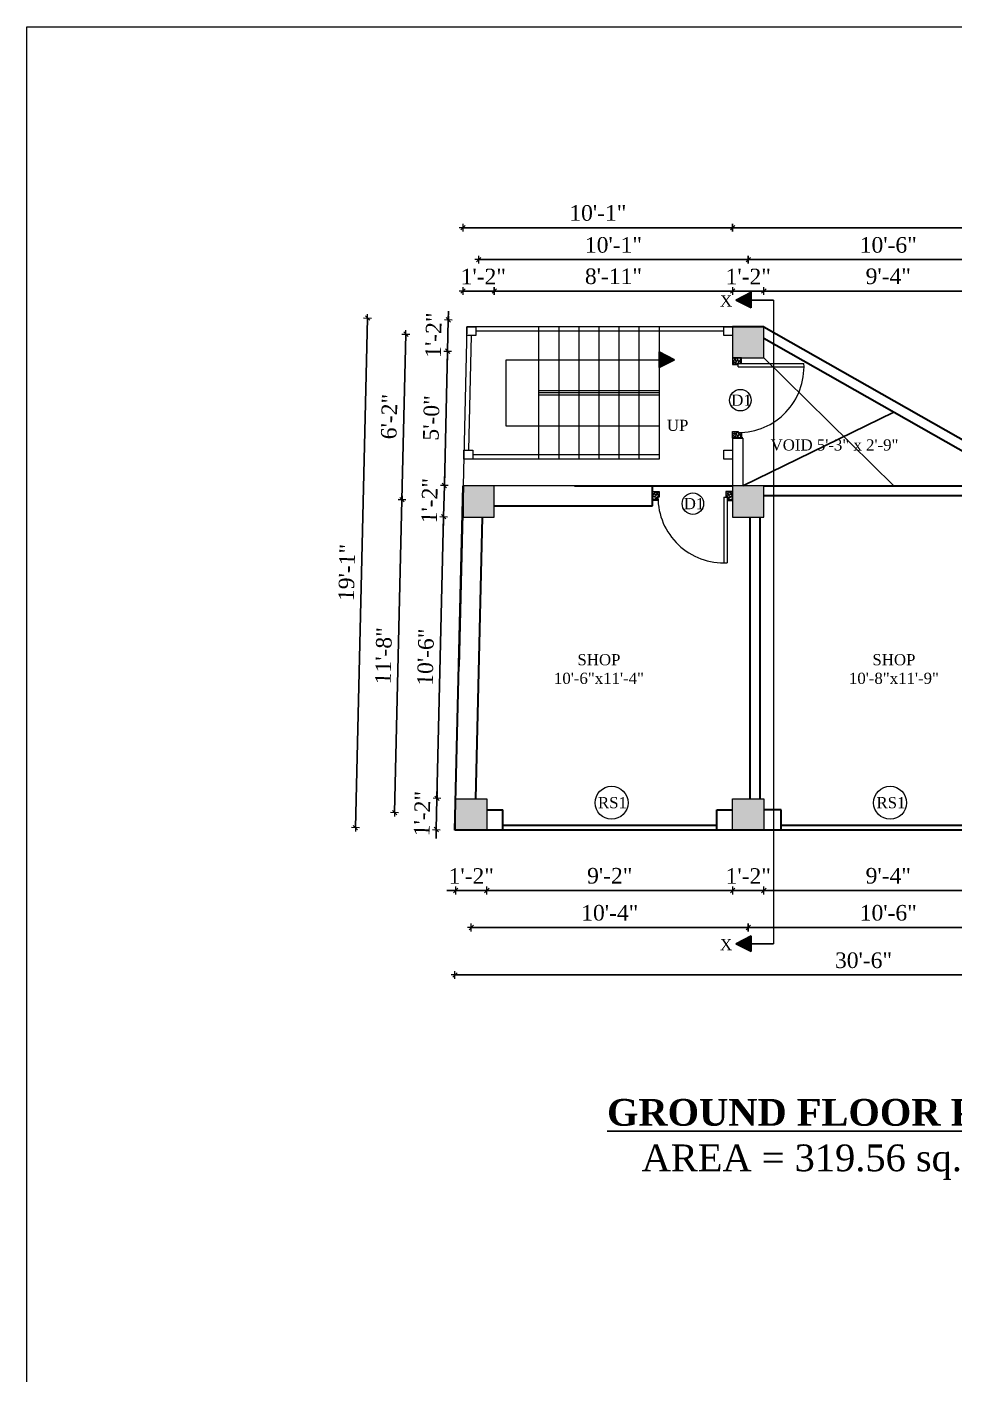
# Model space of a CAD drawing. Header units: inches. Extents: x 151827 to 346502, y -56182 to -23217.
# Drawn here: x 155381 to 155797, y -26854 to -26250 of the extents above; entities that cross this region are included whole.
import ezdxf

# ---------------------------------------------------------------- set-up
doc = ezdxf.new("R2010")
doc.units = ezdxf.units.IN
doc.header["$LTSCALE"] = 5
doc.header["$MEASUREMENT"] = 0
for name, color, linetype, lineweight in [('A-WALL', 7, 'Continuous', 9), ('Dimension', 7, 'Continuous', 18), ('DOOR', 62, 'Continuous', 0), ('ele1', 21, 'Continuous', 20)]:
    doc.layers.add(name, color=color, linetype=linetype, lineweight=lineweight)
doc.layers.add('dim line', color=7, linetype='Continuous', lineweight=15, true_color=0xfab2b2)
doc.layers.add('TEXT', color=6, linetype='Continuous')
doc.layers.add('WALL', color=7, linetype='Continuous')
doc.styles.add('ordinary', font='times.ttf')
doc.dimstyles.new('Copy of 96', dxfattribs={"dimtxt": 7, "dimasz": 4, "dimexe": 0.5, "dimexo": 0.5, "dimgap": 3, "dimtad": 1, "dimdec": 1, "dimzin": 11, "dimdsep": 46, "dimlunit": 4, "dimtxsty": 'ordinary', "dimblk": 'OBLIQUE', "dimcen": 0.09, "dimse1": 1, "dimse2": 1, "dimclrt": 6, "dimazin": 0, "dimtfac": 1, "dimtdec": 1, "dimtix": 1, "dimtmove": 2, "dimatfit": 3, "dimldrblk": 'leader', "dimfxl": 0.5, "dimfxlon": 1, "dimtolj": 1, "dimtzin": 0, "dimarcsym": 0})

# ---------------------------------------------------------------- blocks, each defined once
blk = doc.blocks.new('A$C27B36B59')
at = {"layer": 'DOOR'}
for p, q in [((0, 4), (0, 0)), ((2.5, 4), (0, 4)), ((0, 0), (3, 0)), ((2.5, 2.5), (2.5, 4)), ((3, 2.5), (2.5, 2.5)), ((3, 0), (3, 2.5))]:
    blk.add_line(p, q, dxfattribs=at)
for centre, radius, start, end in [((-1.4, -0.54), 4.75, 22.14107, 72.83803), ((1.34, 2.09), 1.64, 45.13802, 144.89476), ((2.21, 0.3), 2.49, 83.31492, 152.65798), ((0.13, 0.37), 2.05, 349.48753, 93.68048), ((1.96, -0.47), 2.01, 58.74475, 166.49498), ((-0.06, 0.32), 1.13, 343.54197, 86.94698), ((2.08, -0.4), 1.17, 38.28162, 160.15192)]:
    blk.add_arc(centre, radius, start, end, dxfattribs=at)
blk = doc.blocks.new('D2')
at = {"layer": 'DOOR'}
for p, q in [((74473.95, 24047.59), (74473.95, 24018.09)), ((74473.95, 24047.59), (74475.45, 24047.59)), ((74475.45, 24047.59), (74475.45, 24018.13))]:
    blk.add_line(p, q, dxfattribs=at)
blk.add_arc((74473.95, 24047.59), 29.5, 180, 272.9146, dxfattribs=at)
at = {"layer": 'DOOR', "xscale": -1, "rotation": 180}
blk.add_blockref('A$C27B36B59', (74441.95, 24050.09), dxfattribs=at)
at = {"layer": 'DOOR', "rotation": 180}
blk.add_blockref('A$C27B36B59', (74477.95, 24050.09), dxfattribs=at)
blk = doc.blocks.new('oblique')
at = {"color": 0, "lineweight": -2}
blk.add_line((0.25, 0.25), (-0.25, -0.25), dxfattribs=at)
at = {"layer": 'dim line', "lineweight": 9}
for p, q in [((-0.4375, 0), (0.4375, 0)), ((0, 0.4375), (0, -0.4375))]:
    blk.add_line(p, q, dxfattribs=at)
blk = doc.blocks.new('*D574')
at = {"layer": 'A-WALL', "color": 0, "lineweight": -2, "ltscale": 50, "transparency": 16777216}
for p, q in [((155573.17, -26637.16), (155569.17, -26637.16)), ((155573.17, -26637.16), (155587.17, -26637.16)), ((155587.17, -26637.16), (155591.17, -26637.16))]:
    blk.add_line(p, q, dxfattribs=at)
at = {"layer": 'Defpoints', "color": 0, "ltscale": 50, "transparency": 16777216}
for p in [(155573.17, -26610.06), (155587.17, -26610.06), (155587.17, -26637.16)]:
    blk.add_point(p, dxfattribs=at)
at = {"layer": 'A-WALL', "color": 0, "lineweight": -2, "ltscale": 50, "transparency": 16777216, "xscale": 4, "yscale": 4, "zscale": 4}
blk.add_blockref('oblique', (155573.17, -26637.16), dxfattribs=at)
at = {"layer": 'A-WALL', "color": 0, "lineweight": -2, "ltscale": 50, "transparency": 16777216, "xscale": 4, "yscale": 4, "zscale": 4, "rotation": 180}
blk.add_blockref('oblique', (155587.17, -26637.16), dxfattribs=at)
at = {"layer": 'A-WALL', "color": 6, "ltscale": 50, "transparency": 16777216, "insert": (155580.17, -26630.66), "char_height": 7, "attachment_point": 5, "style": 'ordinary'}
blk.add_mtext('\\A1;1\'-2"', dxfattribs=at)
blk = doc.blocks.new('_OBLIQUE')
at = {"color": 0, "linetype": 'ByBlock'}
blk.add_line((-0.5, -0.5), (0.5, 0.5), dxfattribs=at)
blk = doc.blocks.new('leader')
at = {"layer": 'Dimension'}
for p, q in [((0, -4.33), (0, 4.33)), ((-4.42, 0), (4.42, 0))]:
    blk.add_line(p, q, dxfattribs=at)
blk = doc.blocks.new('*D575')
at = {"layer": 'A-WALL', "color": 0, "lineweight": -2, "ltscale": 5, "transparency": 16777216}
blk.add_line((155587.17, -26637.16), (155697.38, -26637.16), dxfattribs=at)
at = {"layer": 'Defpoints', "color": 0, "ltscale": 5, "transparency": 16777216}
for p in [(155587.17, -26610.06), (155697.38, -26610.06), (155697.38, -26637.16)]:
    blk.add_point(p, dxfattribs=at)
at = {"layer": 'A-WALL', "color": 0, "lineweight": -2, "ltscale": 5, "transparency": 16777216, "xscale": 4, "yscale": 4, "zscale": 4, "rotation": 180}
blk.add_blockref('oblique', (155587.17, -26637.16), dxfattribs=at)
at = {"layer": 'A-WALL', "color": 0, "lineweight": -2, "ltscale": 5, "transparency": 16777216, "xscale": 4, "yscale": 4, "zscale": 4}
blk.add_blockref('oblique', (155697.38, -26637.16), dxfattribs=at)
at = {"layer": 'A-WALL', "color": 6, "ltscale": 5, "transparency": 16777216, "insert": (155642.28, -26630.59), "char_height": 7, "attachment_point": 5, "style": 'ordinary'}
blk.add_mtext('\\A1;9\'-2"', dxfattribs=at)
blk = doc.blocks.new('*D576')
at = {"layer": 'A-WALL', "color": 0, "lineweight": -2, "ltscale": 5, "transparency": 16777216}
for p, q in [((155697.38, -26637.16), (155693.38, -26637.16)), ((155697.38, -26637.16), (155711.38, -26637.16)), ((155711.38, -26637.16), (155715.38, -26637.16))]:
    blk.add_line(p, q, dxfattribs=at)
at = {"layer": 'Defpoints', "color": 0, "ltscale": 5, "transparency": 16777216}
for p in [(155697.38, -26610.06), (155711.38, -26610.06), (155711.38, -26637.16)]:
    blk.add_point(p, dxfattribs=at)
at = {"layer": 'A-WALL', "color": 0, "lineweight": -2, "ltscale": 5, "transparency": 16777216, "xscale": 4, "yscale": 4, "zscale": 4}
blk.add_blockref('oblique', (155697.38, -26637.16), dxfattribs=at)
at = {"layer": 'A-WALL', "color": 0, "lineweight": -2, "ltscale": 5, "transparency": 16777216, "xscale": 4, "yscale": 4, "zscale": 4, "rotation": 180}
blk.add_blockref('oblique', (155711.38, -26637.16), dxfattribs=at)
at = {"layer": 'A-WALL', "color": 6, "ltscale": 5, "transparency": 16777216, "insert": (155704.38, -26630.66), "char_height": 7, "attachment_point": 5, "style": 'ordinary'}
blk.add_mtext('\\A1;1\'-2"', dxfattribs=at)
blk = doc.blocks.new('*D577')
at = {"layer": 'A-WALL', "color": 0, "lineweight": -2, "ltscale": 5, "transparency": 16777216}
blk.add_line((155711.38, -26637.16), (155822.95, -26637.16), dxfattribs=at)
at = {"layer": 'Defpoints', "color": 0, "ltscale": 5, "transparency": 16777216}
for p in [(155711.38, -26610.06), (155822.95, -26610.06), (155822.95, -26637.16)]:
    blk.add_point(p, dxfattribs=at)
at = {"layer": 'A-WALL', "color": 0, "lineweight": -2, "ltscale": 5, "transparency": 16777216, "xscale": 4, "yscale": 4, "zscale": 4, "rotation": 180}
blk.add_blockref('oblique', (155711.38, -26637.16), dxfattribs=at)
at = {"layer": 'A-WALL', "color": 0, "lineweight": -2, "ltscale": 5, "transparency": 16777216, "xscale": 4, "yscale": 4, "zscale": 4}
blk.add_blockref('oblique', (155822.95, -26637.16), dxfattribs=at)
at = {"layer": 'A-WALL', "color": 6, "ltscale": 5, "transparency": 16777216, "insert": (155767.17, -26630.59), "char_height": 7, "attachment_point": 5, "style": 'ordinary'}
blk.add_mtext('\\A1;9\'-4"', dxfattribs=at)
blk = doc.blocks.new('*D582')
at = {"layer": 'A-WALL', "color": 0, "lineweight": -2, "ltscale": 5, "transparency": 16777216}
blk.add_line((155580.17, -26653.75), (155704.38, -26653.75), dxfattribs=at)
at = {"layer": 'Defpoints', "color": 0, "ltscale": 5, "transparency": 16777216}
for p in [(155580.17, -26603.06), (155704.38, -26603.06), (155704.38, -26653.75)]:
    blk.add_point(p, dxfattribs=at)
at = {"layer": 'A-WALL', "color": 0, "lineweight": -2, "ltscale": 5, "transparency": 16777216, "xscale": 4, "yscale": 4, "zscale": 4, "rotation": 180}
blk.add_blockref('oblique', (155580.17, -26653.75), dxfattribs=at)
at = {"layer": 'A-WALL', "color": 0, "lineweight": -2, "ltscale": 5, "transparency": 16777216, "xscale": 4, "yscale": 4, "zscale": 4}
blk.add_blockref('oblique', (155704.38, -26653.75), dxfattribs=at)
at = {"layer": 'A-WALL', "color": 6, "ltscale": 5, "transparency": 16777216, "insert": (155642.28, -26647.19), "char_height": 7, "attachment_point": 5, "style": 'ordinary'}
blk.add_mtext('\\A1;10\'-4"', dxfattribs=at)
blk = doc.blocks.new('*D532')
at = {"layer": 'A-WALL', "color": 0, "lineweight": -2, "ltscale": 5, "transparency": 16777216}
blk.add_line((155704.38, -26653.75), (155829.95, -26653.75), dxfattribs=at)
at = {"layer": 'Defpoints', "color": 0, "ltscale": 5, "transparency": 16777216}
for p in [(155704.38, -26603.06), (155829.95, -26603.06), (155829.95, -26653.75)]:
    blk.add_point(p, dxfattribs=at)
at = {"layer": 'A-WALL', "color": 0, "lineweight": -2, "ltscale": 5, "transparency": 16777216, "xscale": 4, "yscale": 4, "zscale": 4, "rotation": 180}
blk.add_blockref('oblique', (155704.38, -26653.75), dxfattribs=at)
at = {"layer": 'A-WALL', "color": 0, "lineweight": -2, "ltscale": 5, "transparency": 16777216, "xscale": 4, "yscale": 4, "zscale": 4}
blk.add_blockref('oblique', (155829.95, -26653.75), dxfattribs=at)
at = {"layer": 'A-WALL', "color": 6, "ltscale": 5, "transparency": 16777216, "insert": (155767.17, -26647.19), "char_height": 7, "attachment_point": 5, "style": 'ordinary'}
blk.add_mtext('\\A1;10\'-6"', dxfattribs=at)
blk = doc.blocks.new('*D585')
at = {"layer": 'A-WALL', "color": 0, "lineweight": -2, "ltscale": 5, "transparency": 16777216}
blk.add_line((155939.31, -26675.03), (155572.84, -26675.03), dxfattribs=at)
at = {"layer": 'Defpoints', "color": 0, "ltscale": 5, "transparency": 16777216}
for p in [(155572.84, -26610.06), (155939.31, -26610.06), (155572.84, -26675.03)]:
    blk.add_point(p, dxfattribs=at)
at = {"layer": 'A-WALL', "color": 0, "lineweight": -2, "ltscale": 5, "transparency": 16777216, "xscale": 4, "yscale": 4, "zscale": 4, "rotation": 180}
blk.add_blockref('oblique', (155572.84, -26675.03), dxfattribs=at)
at = {"layer": 'A-WALL', "color": 0, "lineweight": -2, "ltscale": 5, "transparency": 16777216, "xscale": 4, "yscale": 4, "zscale": 4}
blk.add_blockref('oblique', (155939.31, -26675.03), dxfattribs=at)
at = {"layer": 'A-WALL', "color": 6, "ltscale": 5, "transparency": 16777216, "insert": (155756.08, -26668.47), "char_height": 7, "attachment_point": 5, "style": 'ordinary'}
blk.add_mtext('\\A1;30\'-6"', dxfattribs=at)
blk = doc.blocks.new('*D592')
at = {"layer": 'A-WALL', "color": 0, "lineweight": -2, "ltscale": 5, "transparency": 16777216}
blk.add_line((156001.83, -26455.78), (156001.83, -26398.4), dxfattribs=at)
at = {"layer": 'Defpoints', "color": 0, "ltscale": 5, "transparency": 16777216}
for p in [(155711.38, -26398.4), (156001.83, -26398.4), (155836.95, -26455.78)]:
    blk.add_point(p, dxfattribs=at)
at = {"layer": 'A-WALL', "color": 0, "lineweight": -2, "ltscale": 5, "transparency": 16777216, "xscale": 4, "yscale": 4, "zscale": 4}
for p, rotation in [((156001.83, -26398.4), 90), ((156001.83, -26455.78), 270)]:
    blk.add_blockref('oblique', p, dxfattribs=dict(at, rotation=rotation))
at = {"layer": 'A-WALL', "color": 6, "ltscale": 5, "transparency": 16777216, "insert": (155995.26, -26427.09), "char_height": 7, "attachment_point": 5, "rotation": 90, "style": 'ordinary'}
blk.add_mtext('\\A1;4\'-9"', dxfattribs=at)
blk = doc.blocks.new('*D593')
at = {"layer": 'A-WALL', "color": 0, "lineweight": -2, "ltscale": 5, "transparency": 16777216}
for p, q in [((156001.83, -26384.4), (156001.83, -26380.4)), ((156001.83, -26398.4), (156001.83, -26384.4)), ((156001.83, -26398.4), (156001.83, -26402.4))]:
    blk.add_line(p, q, dxfattribs=at)
at = {"layer": 'Defpoints', "color": 0, "ltscale": 5, "transparency": 16777216}
for p in [(155711.38, -26384.4), (156001.83, -26384.4), (155711.38, -26398.4)]:
    blk.add_point(p, dxfattribs=at)
at = {"layer": 'A-WALL', "color": 0, "lineweight": -2, "ltscale": 5, "transparency": 16777216, "xscale": 4, "yscale": 4, "zscale": 4}
for p, rotation in [((156001.83, -26384.4), 270), ((156001.83, -26398.4), 90)]:
    blk.add_blockref('oblique', p, dxfattribs=dict(at, rotation=rotation))
at = {"layer": 'A-WALL', "color": 6, "ltscale": 5, "transparency": 16777216, "insert": (155995.33, -26391.4), "char_height": 7, "attachment_point": 5, "rotation": 90, "style": 'ordinary'}
blk.add_mtext('\\A1;1\'-2"', dxfattribs=at)
blk = doc.blocks.new('*D595')
at = {"layer": 'A-WALL', "color": 0, "lineweight": -2, "ltscale": 5, "transparency": 16777216}
blk.add_line((156016.78, -26462.78), (156016.78, -26391.4), dxfattribs=at)
at = {"layer": 'Defpoints', "color": 0, "ltscale": 5, "transparency": 16777216}
for p in [(155704.38, -26391.4), (156016.78, -26391.4), (155829.95, -26462.78)]:
    blk.add_point(p, dxfattribs=at)
at = {"layer": 'A-WALL', "color": 0, "lineweight": -2, "ltscale": 5, "transparency": 16777216, "xscale": 4, "yscale": 4, "zscale": 4}
for p, rotation in [((156016.78, -26391.4), 90), ((156016.78, -26462.78), 270)]:
    blk.add_blockref('oblique', p, dxfattribs=dict(at, rotation=rotation))
at = {"layer": 'A-WALL', "color": 6, "ltscale": 5, "transparency": 16777216, "insert": (156010.22, -26427.09), "char_height": 7, "attachment_point": 5, "rotation": 90, "style": 'ordinary'}
blk.add_mtext('\\A1;5\'-11"', dxfattribs=at)
blk = doc.blocks.new('*D561')
at = {"layer": 'A-WALL', "color": 0, "lineweight": -2, "ltscale": 50, "transparency": 16777216}
blk.add_line((155576.5, -26368.42), (155590.5, -26368.42), dxfattribs=at)
at = {"layer": 'Defpoints', "color": 0, "ltscale": 50, "transparency": 16777216}
for p in [(155590.5, -26368.42), (155576.5, -26455.78), (155590.5, -26455.78)]:
    blk.add_point(p, dxfattribs=at)
at = {"layer": 'A-WALL', "color": 0, "lineweight": -2, "ltscale": 50, "transparency": 16777216, "xscale": 4, "yscale": 4, "zscale": 4, "rotation": 180}
blk.add_blockref('oblique', (155576.5, -26368.42), dxfattribs=at)
at = {"layer": 'A-WALL', "color": 0, "lineweight": -2, "ltscale": 50, "transparency": 16777216, "xscale": 4, "yscale": 4, "zscale": 4}
blk.add_blockref('oblique', (155590.5, -26368.42), dxfattribs=at)
at = {"layer": 'A-WALL', "color": 6, "ltscale": 50, "transparency": 16777216, "insert": (155585.58, -26361.92), "char_height": 7, "attachment_point": 5, "style": 'ordinary'}
blk.add_mtext('\\A1;1\'-2"', dxfattribs=at)
blk = doc.blocks.new('*D562')
at = {"layer": 'A-WALL', "color": 0, "lineweight": -2, "ltscale": 5, "transparency": 16777216}
blk.add_line((155590.5, -26368.42), (155697.38, -26368.42), dxfattribs=at)
at = {"layer": 'Defpoints', "color": 0, "ltscale": 5, "transparency": 16777216}
for p in [(155697.38, -26368.42), (155697.38, -26384.4), (155590.5, -26455.78)]:
    blk.add_point(p, dxfattribs=at)
at = {"layer": 'A-WALL', "color": 0, "lineweight": -2, "ltscale": 5, "transparency": 16777216, "xscale": 4, "yscale": 4, "zscale": 4, "rotation": 180}
blk.add_blockref('oblique', (155590.5, -26368.42), dxfattribs=at)
at = {"layer": 'A-WALL', "color": 0, "lineweight": -2, "ltscale": 5, "transparency": 16777216, "xscale": 4, "yscale": 4, "zscale": 4}
blk.add_blockref('oblique', (155697.38, -26368.42), dxfattribs=at)
at = {"layer": 'A-WALL', "color": 6, "ltscale": 5, "transparency": 16777216, "insert": (155643.94, -26361.86), "char_height": 7, "attachment_point": 5, "style": 'ordinary'}
blk.add_mtext('\\A1;8\'-11"', dxfattribs=at)
blk = doc.blocks.new('*D563')
at = {"layer": 'A-WALL', "color": 0, "lineweight": -2, "ltscale": 5, "transparency": 16777216}
for p, q in [((155697.38, -26368.42), (155693.38, -26368.42)), ((155697.38, -26368.42), (155711.38, -26368.42)), ((155711.38, -26368.42), (155715.38, -26368.42))]:
    blk.add_line(p, q, dxfattribs=at)
at = {"layer": 'Defpoints', "color": 0, "ltscale": 5, "transparency": 16777216}
for p in [(155711.38, -26368.42), (155697.38, -26384.4), (155711.38, -26384.4)]:
    blk.add_point(p, dxfattribs=at)
at = {"layer": 'A-WALL', "color": 0, "lineweight": -2, "ltscale": 5, "transparency": 16777216, "xscale": 4, "yscale": 4, "zscale": 4}
blk.add_blockref('oblique', (155697.38, -26368.42), dxfattribs=at)
at = {"layer": 'A-WALL', "color": 0, "lineweight": -2, "ltscale": 5, "transparency": 16777216, "xscale": 4, "yscale": 4, "zscale": 4, "rotation": 180}
blk.add_blockref('oblique', (155711.38, -26368.42), dxfattribs=at)
at = {"layer": 'A-WALL', "color": 6, "ltscale": 5, "transparency": 16777216, "insert": (155704.38, -26361.92), "char_height": 7, "attachment_point": 5, "style": 'ordinary'}
blk.add_mtext('\\A1;1\'-2"', dxfattribs=at)
blk = doc.blocks.new('*D564')
at = {"layer": 'A-WALL', "color": 0, "lineweight": -2, "ltscale": 5, "transparency": 16777216}
blk.add_line((155711.38, -26368.42), (155822.95, -26368.42), dxfattribs=at)
at = {"layer": 'Defpoints', "color": 0, "ltscale": 5, "transparency": 16777216}
for p in [(155822.95, -26368.42), (155711.38, -26384.4), (155822.95, -26455.78)]:
    blk.add_point(p, dxfattribs=at)
at = {"layer": 'A-WALL', "color": 0, "lineweight": -2, "ltscale": 5, "transparency": 16777216, "xscale": 4, "yscale": 4, "zscale": 4, "rotation": 180}
blk.add_blockref('oblique', (155711.38, -26368.42), dxfattribs=at)
at = {"layer": 'A-WALL', "color": 0, "lineweight": -2, "ltscale": 5, "transparency": 16777216, "xscale": 4, "yscale": 4, "zscale": 4}
blk.add_blockref('oblique', (155822.95, -26368.42), dxfattribs=at)
at = {"layer": 'A-WALL', "color": 6, "ltscale": 5, "transparency": 16777216, "insert": (155767.17, -26361.85), "char_height": 7, "attachment_point": 5, "style": 'ordinary'}
blk.add_mtext('\\A1;9\'-4"', dxfattribs=at)
blk = doc.blocks.new('*D568')
at = {"layer": 'A-WALL', "color": 0, "lineweight": -2, "ltscale": 5, "transparency": 16777216}
blk.add_line((155583.5, -26354.35), (155704.38, -26354.35), dxfattribs=at)
at = {"layer": 'Defpoints', "color": 0, "ltscale": 5, "transparency": 16777216}
for p in [(155704.38, -26354.35), (155583.5, -26462.78), (155704.38, -26462.78)]:
    blk.add_point(p, dxfattribs=at)
at = {"layer": 'A-WALL', "color": 0, "lineweight": -2, "ltscale": 5, "transparency": 16777216, "xscale": 4, "yscale": 4, "zscale": 4, "rotation": 180}
blk.add_blockref('oblique', (155583.5, -26354.35), dxfattribs=at)
at = {"layer": 'A-WALL', "color": 0, "lineweight": -2, "ltscale": 5, "transparency": 16777216, "xscale": 4, "yscale": 4, "zscale": 4}
blk.add_blockref('oblique', (155704.38, -26354.35), dxfattribs=at)
at = {"layer": 'A-WALL', "color": 6, "ltscale": 5, "transparency": 16777216, "insert": (155643.94, -26347.79), "char_height": 7, "attachment_point": 5, "style": 'ordinary'}
blk.add_mtext('\\A1;10\'-1"', dxfattribs=at)
blk = doc.blocks.new('*D569')
at = {"layer": 'A-WALL', "color": 0, "lineweight": -2, "ltscale": 5, "transparency": 16777216}
blk.add_line((155704.38, -26354.35), (155829.95, -26354.35), dxfattribs=at)
at = {"layer": 'Defpoints', "color": 0, "ltscale": 5, "transparency": 16777216}
for p in [(155829.95, -26354.35), (155704.38, -26462.78), (155829.95, -26462.78)]:
    blk.add_point(p, dxfattribs=at)
at = {"layer": 'A-WALL', "color": 0, "lineweight": -2, "ltscale": 5, "transparency": 16777216, "xscale": 4, "yscale": 4, "zscale": 4, "rotation": 180}
blk.add_blockref('oblique', (155704.38, -26354.35), dxfattribs=at)
at = {"layer": 'A-WALL', "color": 0, "lineweight": -2, "ltscale": 5, "transparency": 16777216, "xscale": 4, "yscale": 4, "zscale": 4}
blk.add_blockref('oblique', (155829.95, -26354.35), dxfattribs=at)
at = {"layer": 'A-WALL', "color": 6, "ltscale": 5, "transparency": 16777216, "insert": (155767.17, -26347.79), "char_height": 7, "attachment_point": 5, "style": 'ordinary'}
blk.add_mtext('\\A1;10\'-6"', dxfattribs=at)
blk = doc.blocks.new('*D570')
at = {"layer": 'A-WALL', "color": 0, "lineweight": -2, "ltscale": 5, "transparency": 16777216}
blk.add_line((155576.5, -26340.02), (155697.38, -26340.02), dxfattribs=at)
at = {"layer": 'Defpoints', "color": 0, "ltscale": 5, "transparency": 16777216}
for p in [(155697.38, -26340.02), (155697.38, -26384.4), (155576.5, -26455.78)]:
    blk.add_point(p, dxfattribs=at)
at = {"layer": 'A-WALL', "color": 0, "lineweight": -2, "ltscale": 5, "transparency": 16777216, "xscale": 4, "yscale": 4, "zscale": 4, "rotation": 180}
blk.add_blockref('oblique', (155576.5, -26340.02), dxfattribs=at)
at = {"layer": 'A-WALL', "color": 0, "lineweight": -2, "ltscale": 5, "transparency": 16777216, "xscale": 4, "yscale": 4, "zscale": 4}
blk.add_blockref('oblique', (155697.38, -26340.02), dxfattribs=at)
at = {"layer": 'A-WALL', "color": 6, "ltscale": 5, "transparency": 16777216, "insert": (155636.94, -26333.46), "char_height": 7, "attachment_point": 5, "style": 'ordinary'}
blk.add_mtext('\\A1;10\'-1"', dxfattribs=at)
blk = doc.blocks.new('*D522')
at = {"layer": 'A-WALL', "color": 0, "lineweight": -2, "ltscale": 5, "transparency": 16777216}
blk.add_line((155697.38, -26340.02), (155985.2, -26340.02), dxfattribs=at)
at = {"layer": 'Defpoints', "color": 0, "ltscale": 5, "transparency": 16777216}
for p in [(155985.2, -26340.02), (155697.38, -26384.4), (155985.2, -26540.06)]:
    blk.add_point(p, dxfattribs=at)
at = {"layer": 'A-WALL', "color": 0, "lineweight": -2, "ltscale": 5, "transparency": 16777216, "xscale": 4, "yscale": 4, "zscale": 4, "rotation": 180}
blk.add_blockref('oblique', (155697.38, -26340.02), dxfattribs=at)
at = {"layer": 'A-WALL', "color": 0, "lineweight": -2, "ltscale": 5, "transparency": 16777216, "xscale": 4, "yscale": 4, "zscale": 4}
blk.add_blockref('oblique', (155985.2, -26340.02), dxfattribs=at)
at = {"layer": 'A-WALL', "color": 6, "ltscale": 5, "transparency": 16777216, "insert": (155841.29, -26333.46), "char_height": 7, "attachment_point": 5, "style": 'ordinary'}
blk.add_mtext('\\A1;24\'-0"', dxfattribs=at)
blk = doc.blocks.new('*D524')
at = {"layer": 'A-WALL', "color": 0, "lineweight": -2, "ltscale": 5, "transparency": 16777216}
blk.add_line((156030.74, -26540.06), (156030.74, -26384.4), dxfattribs=at)
at = {"layer": 'Defpoints', "color": 0, "ltscale": 5, "transparency": 16777216}
for p in [(155711.38, -26384.4), (156030.74, -26384.4), (155985.2, -26540.06)]:
    blk.add_point(p, dxfattribs=at)
at = {"layer": 'A-WALL', "color": 0, "lineweight": -2, "ltscale": 5, "transparency": 16777216, "xscale": 4, "yscale": 4, "zscale": 4}
for p, rotation in [((156030.74, -26384.4), 90), ((156030.74, -26540.06), 270)]:
    blk.add_blockref('oblique', p, dxfattribs=dict(at, rotation=rotation))
at = {"layer": 'A-WALL', "color": 6, "ltscale": 5, "transparency": 16777216, "insert": (156024.18, -26462.23), "char_height": 7, "attachment_point": 5, "rotation": 90, "style": 'ordinary'}
blk.add_mtext('\\A1;13\'-0"', dxfattribs=at)
blk = doc.blocks.new('*D526')
at = {"layer": 'A-WALL', "color": 0, "lineweight": -2, "ltscale": 50, "transparency": 16777216}
for p, q in [((155564.81, -26595.86), (155564.9, -26591.87)), ((155564.47, -26609.86), (155564.81, -26595.86)), ((155564.47, -26609.86), (155564.38, -26613.86))]:
    blk.add_line(p, q, dxfattribs=at)
at = {"layer": 'Defpoints', "color": 0, "ltscale": 50, "transparency": 16777216}
for p in [(155564.81, -26595.86), (155573.17, -26596.06), (155572.84, -26610.06)]:
    blk.add_point(p, dxfattribs=at)
at = {"layer": 'A-WALL', "color": 0, "lineweight": -2, "ltscale": 50, "transparency": 16777216, "xscale": 4, "yscale": 4, "zscale": 4}
for p, rotation in [((155564.81, -26595.86), 268.6423816929436), ((155564.47, -26609.86), 88.64238169294363)]:
    blk.add_blockref('oblique', p, dxfattribs=dict(at, rotation=rotation))
at = {"layer": 'A-WALL', "color": 6, "ltscale": 50, "transparency": 16777216, "insert": (155558.14, -26602.71), "char_height": 7, "attachment_point": 5, "rotation": 88.64238, "style": 'ordinary'}
blk.add_mtext('\\A1;1\'-2"', dxfattribs=at)
blk = doc.blocks.new('*D527')
at = {"layer": 'A-WALL', "color": 0, "lineweight": -2, "ltscale": 5, "transparency": 16777216}
blk.add_line((155564.81, -26595.86), (155567.8, -26469.57), dxfattribs=at)
at = {"layer": 'Defpoints', "color": 0, "ltscale": 5, "transparency": 16777216}
for p in [(155567.8, -26469.57), (155576.5, -26469.78), (155573.17, -26596.06)]:
    blk.add_point(p, dxfattribs=at)
at = {"layer": 'A-WALL', "color": 0, "lineweight": -2, "ltscale": 5, "transparency": 16777216, "xscale": 4, "yscale": 4, "zscale": 4}
for p, rotation in [((155567.8, -26469.57), 88.64238169298139), ((155564.81, -26595.86), 268.6423816929814)]:
    blk.add_blockref('oblique', p, dxfattribs=dict(at, rotation=rotation))
at = {"layer": 'A-WALL', "color": 6, "ltscale": 5, "transparency": 16777216, "insert": (155559.74, -26532.56), "char_height": 7, "attachment_point": 5, "rotation": 88.64238, "style": 'ordinary'}
blk.add_mtext('\\A1;10\'-6"', dxfattribs=at)
blk = doc.blocks.new('*D528')
at = {"layer": 'A-WALL', "color": 0, "lineweight": -2, "ltscale": 5, "transparency": 16777216}
for p, q in [((155567.8, -26469.57), (155568.13, -26455.58)), ((155568.13, -26455.58), (155568.23, -26451.58)), ((155567.8, -26469.57), (155567.7, -26473.57))]:
    blk.add_line(p, q, dxfattribs=at)
at = {"layer": 'Defpoints', "color": 0, "ltscale": 5, "transparency": 16777216}
for p in [(155568.13, -26455.58), (155576.5, -26455.78), (155576.5, -26469.78)]:
    blk.add_point(p, dxfattribs=at)
at = {"layer": 'A-WALL', "color": 0, "lineweight": -2, "ltscale": 5, "transparency": 16777216, "xscale": 4, "yscale": 4, "zscale": 4}
for p, rotation in [((155568.13, -26455.58), 268.6423816929814), ((155567.8, -26469.57), 88.64238169298143)]:
    blk.add_blockref('oblique', p, dxfattribs=dict(at, rotation=rotation))
at = {"layer": 'A-WALL', "color": 6, "ltscale": 5, "transparency": 16777216, "insert": (155561.47, -26462.42), "char_height": 7, "attachment_point": 5, "rotation": 88.64238, "style": 'ordinary'}
blk.add_mtext('\\A1;1\'-2"', dxfattribs=at)
blk = doc.blocks.new('*D529')
at = {"layer": 'A-WALL', "color": 0, "lineweight": -2, "ltscale": 5, "transparency": 16777216}
blk.add_line((155545.77, -26602.25), (155549.1, -26461.96), dxfattribs=at)
at = {"layer": 'Defpoints', "color": 0, "ltscale": 5, "transparency": 16777216}
for p in [(155549.1, -26461.96), (155583.5, -26462.78), (155580.17, -26603.06)]:
    blk.add_point(p, dxfattribs=at)
at = {"layer": 'A-WALL', "color": 0, "lineweight": -2, "ltscale": 5, "transparency": 16777216, "xscale": 4, "yscale": 4, "zscale": 4}
for p, rotation in [((155549.1, -26461.96), 88.64238169299772), ((155545.77, -26602.25), 268.6423816929977)]:
    blk.add_blockref('oblique', p, dxfattribs=dict(at, rotation=rotation))
at = {"layer": 'A-WALL', "color": 6, "ltscale": 5, "transparency": 16777216, "insert": (155540.88, -26531.95), "char_height": 7, "attachment_point": 5, "rotation": 88.64238, "style": 'ordinary'}
blk.add_mtext('\\A1;11\'-8"', dxfattribs=at)
blk = doc.blocks.new('*D530')
at = {"layer": 'A-WALL', "color": 0, "lineweight": -2, "ltscale": 5, "transparency": 16777216}
blk.add_line((155549.1, -26461.96), (155550.86, -26387.76), dxfattribs=at)
at = {"layer": 'Defpoints', "color": 0, "ltscale": 5, "transparency": 16777216}
for p in [(155550.86, -26387.76), (155704.38, -26391.4), (155583.5, -26462.78)]:
    blk.add_point(p, dxfattribs=at)
at = {"layer": 'A-WALL', "color": 0, "lineweight": -2, "ltscale": 5, "transparency": 16777216, "xscale": 4, "yscale": 4, "zscale": 4}
for p, rotation in [((155550.86, -26387.76), 88.64238169298139), ((155549.1, -26461.96), 268.6423816929814)]:
    blk.add_blockref('oblique', p, dxfattribs=dict(at, rotation=rotation))
at = {"layer": 'A-WALL', "color": 6, "ltscale": 5, "transparency": 16777216, "insert": (155543.42, -26424.71), "char_height": 7, "attachment_point": 5, "rotation": 88.64238, "style": 'ordinary'}
blk.add_mtext('\\A1;6\'-2"', dxfattribs=at)
blk = doc.blocks.new('*D531')
at = {"layer": 'A-WALL', "color": 0, "lineweight": -2, "ltscale": 5, "transparency": 16777216}
blk.add_line((155528.24, -26609.01), (155533.66, -26380.52), dxfattribs=at)
at = {"layer": 'Defpoints', "color": 0, "ltscale": 5, "transparency": 16777216}
for p in [(155533.66, -26380.52), (155697.38, -26384.4), (155572.84, -26610.06)]:
    blk.add_point(p, dxfattribs=at)
at = {"layer": 'A-WALL', "color": 0, "lineweight": -2, "ltscale": 5, "transparency": 16777216, "xscale": 4, "yscale": 4, "zscale": 4}
for p, rotation in [((155533.66, -26380.52), 88.64238169298139), ((155528.24, -26609.01), 268.6423816929814)]:
    blk.add_blockref('oblique', p, dxfattribs=dict(at, rotation=rotation))
at = {"layer": 'A-WALL', "color": 6, "ltscale": 5, "transparency": 16777216, "insert": (155524.38, -26494.61), "char_height": 7, "attachment_point": 5, "rotation": 88.64238, "style": 'ordinary'}
blk.add_mtext('\\A1;19\'-1"', dxfattribs=at)
blk = doc.blocks.new('*D572')
at = {"layer": 'A-WALL', "color": 0, "lineweight": -2, "ltscale": 5, "transparency": 16777216}
blk.add_line((155568.13, -26455.58), (155569.56, -26395.37), dxfattribs=at)
at = {"layer": 'Defpoints', "color": 0, "ltscale": 5, "transparency": 16777216}
for p in [(155569.56, -26395.37), (155697.38, -26398.4), (155576.5, -26455.78)]:
    blk.add_point(p, dxfattribs=at)
at = {"layer": 'A-WALL', "color": 0, "lineweight": -2, "ltscale": 5, "transparency": 16777216, "xscale": 4, "yscale": 4, "zscale": 4}
for p, rotation in [((155569.56, -26395.37), 88.64238169298139), ((155568.13, -26455.58), 268.6423816929814)]:
    blk.add_blockref('oblique', p, dxfattribs=dict(at, rotation=rotation))
at = {"layer": 'A-WALL', "color": 6, "ltscale": 5, "transparency": 16777216, "insert": (155562.29, -26425.32), "char_height": 7, "attachment_point": 5, "rotation": 88.64238, "style": 'ordinary'}
blk.add_mtext('\\A1;5\'-0"', dxfattribs=at)
blk = doc.blocks.new('*D573')
at = {"layer": 'A-WALL', "color": 0, "lineweight": -2, "ltscale": 5, "transparency": 16777216}
for p, q in [((155569.89, -26381.38), (155569.98, -26377.38)), ((155569.56, -26395.37), (155569.89, -26381.38)), ((155569.56, -26395.37), (155569.46, -26399.37))]:
    blk.add_line(p, q, dxfattribs=at)
at = {"layer": 'Defpoints', "color": 0, "ltscale": 5, "transparency": 16777216}
for p in [(155569.89, -26381.38), (155697.38, -26384.4), (155697.38, -26398.4)]:
    blk.add_point(p, dxfattribs=at)
at = {"layer": 'A-WALL', "color": 0, "lineweight": -2, "ltscale": 5, "transparency": 16777216, "xscale": 4, "yscale": 4, "zscale": 4}
for p, rotation in [((155569.89, -26381.38), 268.6423816929814), ((155569.56, -26395.37), 88.64238169298143)]:
    blk.add_blockref('oblique', p, dxfattribs=dict(at, rotation=rotation))
at = {"layer": 'A-WALL', "color": 6, "ltscale": 5, "transparency": 16777216, "insert": (155563.23, -26388.22), "char_height": 7, "attachment_point": 5, "rotation": 88.64238, "style": 'ordinary'}
blk.add_mtext('\\A1;1\'-2"', dxfattribs=at)

msp = doc.modelspace()

# ---------------------------------------------------------------- hatches: boundary and pattern name
at = {"ltscale": 5}
for points in [[(155705.67, -26375.92), (155705.67, -26368.91), (155698.78, -26372.5)], [(155664.38, -26402.67), (155664.38, -26395.66), (155671.27, -26399.24)], [(155705.67, -26664.49), (155705.67, -26657.48), (155698.78, -26661.06)]]:
    msp.add_hatch(color=256, dxfattribs=at).paths.add_polyline_path(points)
at = {"layer": 'WALL', "linetype": 'ByBlock', "ltscale": 5, "true_color": 0xf8991e}
h = msp.add_hatch(color=30, dxfattribs=at)
h.dxf.hatch_style = 1
h.paths.add_polyline_path([(155711.38, -26384.4), (155697.38, -26384.4), (155697.38, -26398.4), (155711.38, -26398.4)])
h = msp.add_hatch(color=30, dxfattribs=at)
h.dxf.hatch_style = 1
h.paths.add_polyline_path([(155590.5, -26455.78), (155576.5, -26455.78), (155576.5, -26469.78), (155590.5, -26469.78)])
h = msp.add_hatch(color=30, dxfattribs=at)
h.dxf.hatch_style = 1
h.paths.add_polyline_path([(155711.38, -26455.78), (155697.38, -26455.78), (155697.38, -26469.78), (155711.38, -26469.78)])
h = msp.add_hatch(color=30, dxfattribs=at)
h.dxf.hatch_style = 1
h.paths.add_polyline_path([(155573.17, -26596.06), (155573.17, -26610.06), (155587.17, -26610.06), (155587.17, -26596.06)])
h = msp.add_hatch(color=30, dxfattribs=at)
h.dxf.hatch_style = 1
h.paths.add_polyline_path([(155697.38, -26596.06), (155697.38, -26610.06), (155711.38, -26610.06), (155711.38, -26596.06)])

# ---------------------------------------------------------------- linework, layer by layer
at = {"ltscale": 5}
for p, q in [((155705.67, -26368.91, -72.71), (155698.78, -26372.5, -72.71)), ((155705.67, -26375.92, -72.71), (155705.67, -26368.91, -72.71)), ((155698.78, -26372.5, -72.71), (155705.67, -26375.92, -72.71)), ((155715.77, -26372.5, -72.71), (155705.67, -26372.5, -72.71)), ((155664.38, -26402.67, -72.71), (155664.38, -26395.66, -72.71)), ((155664.38, -26395.66, -72.71), (155671.27, -26399.24, -72.71)), ((155671.27, -26399.24, -72.71), (155664.38, -26402.67, -72.71)), ((155705.67, -26657.48, -72.71), (155698.78, -26661.06, -72.71)), ((155698.78, -26661.06, -72.71), (155705.67, -26664.49, -72.71)), ((155705.67, -26664.49, -72.71), (155705.67, -26657.48, -72.71)), ((155715.77, -26661.06, -72.71), (155705.67, -26661.06, -72.71))]:
    msp.add_line(p, q, dxfattribs=at)
at = {"layer": 'A-WALL', "ltscale": 5}
for p, q in [((155715.77, -26372.5, -72.71), (155715.77, -26661.06, -72.71)), ((155578.19, -26384.4, -72.71), (155576.5, -26455.78, -72.71)), ((155697.38, -26384.4, -72.71), (155578.19, -26384.4, -72.71)), ((155580.09, -26388.4, -72.71), (155578.88, -26439.78, -72.71)), ((155693.38, -26386.4, -72.71), (155582.19, -26386.4, -72.71)), ((155610.38, -26384.4, -72.71), (155610.38, -26443.78, -72.71)), ((155619.38, -26384.4, -72.71), (155619.38, -26443.78, -72.71)), ((155628.38, -26384.4, -72.71), (155628.38, -26443.78, -72.71)), ((155637.38, -26384.4, -72.71), (155637.38, -26443.78, -72.71)), ((155646.38, -26384.4, -72.71), (155646.38, -26443.78, -72.71)), ((155655.38, -26384.4, -72.71), (155655.38, -26443.78, -72.71)), ((155664.38, -26384.4, -72.71), (155664.38, -26414.09, -72.71)), ((155595.77, -26428.93, -72.71), (155595.77, -26399.24, -72.71)), ((155595.77, -26399.24, -72.71), (155664.38, -26399.24, -72.71)), ((155664.38, -26413.09, -72.71), (155610.38, -26413.09, -72.71)), ((155664.38, -26414.09, -72.71), (155610.38, -26414.09, -72.71)), ((155664.38, -26414.09, -72.71), (155664.38, -26443.78, -72.71)), ((155664.38, -26415.09, -72.71), (155610.38, -26415.09, -72.71)), ((155664.38, -26428.93, -72.71), (155595.77, -26428.93, -72.71)), ((155697.38, -26434.4, -72.71), (155697.38, -26469.78, -72.71)), ((155701.88, -26434.4, -72.71), (155701.88, -26455.78, -72.71)), ((155664.38, -26443.78, -72.71), (155576.78, -26443.78, -72.71)), ((155664.38, -26441.78, -72.71), (155580.88, -26441.78, -72.71)), ((155697.38, -26443.78, -72.71), (155693.38, -26443.78, -72.71)), ((155590.5, -26455.78, -72.71), (155576.5, -26455.78, -72.71)), ((155697.38, -26455.78, -72.71), (155576.5, -26455.78, -72.71))]:
    msp.add_line(p, q, dxfattribs=at)
at = {"layer": 'A-WALL', "lineweight": 30}
for p, q in [((155711.38, -26384.4, -72.71), (155697.38, -26384.4, -72.71)), ((155711.38, -26384.4, -72.71), (155836.95, -26455.78, -72.71)), ((155711.38, -26389.57, -72.71), (155827.84, -26455.78, -72.71)), ((155701.88, -26434.4, -72.71), (155697.38, -26434.4, -72.71)), ((155572.84, -26610.06, -72.71), (155576.5, -26455.78, -72.71)), ((155576.5, -26455.78, -72.71), (155574.58, -26536.69, -72.71)), ((155626.5, -26455.78, -72.71), (155697.38, -26455.78, -72.71)), ((155661.38, -26464.78, -72.71), (155661.38, -26455.78, -72.71)), ((155711.38, -26455.78, -72.71), (155822.95, -26455.78, -72.71)), ((155822.95, -26460.28, -72.71), (155711.38, -26460.28, -72.71)), ((155590.5, -26464.78, -72.71), (155661.38, -26464.78, -72.71)), ((155582.17, -26596.06, -72.71), (155585.17, -26469.78, -72.71)), ((155705.13, -26469.78, -72.71), (155705.13, -26596.06, -72.71)), ((155709.63, -26469.78, -72.71), (155709.63, -26596.06, -72.71)), ((155587.17, -26601.06, -72.71), (155594.28, -26601.06, -72.71)), ((155594.28, -26610.06, -72.71), (155594.28, -26601.06, -72.71)), ((155690.28, -26610.06, -72.71), (155690.28, -26601.06, -72.71)), ((155690.28, -26601.06, -72.71), (155697.38, -26601.06, -72.71)), ((155719.17, -26601.06, -72.71), (155711.38, -26601.06, -72.71)), ((155719.17, -26610.06, -72.71), (155719.17, -26601.06, -72.71)), ((155939.31, -26610.06, -72.71), (155572.84, -26610.06, -72.71)), ((155939.31, -26610.06, -72.71), (155572.84, -26610.06, -72.71)), ((155690.28, -26608.06, -72.71), (155594.28, -26608.06, -72.71)), ((155815.17, -26608.06, -72.71), (155719.17, -26608.06, -72.71))]:
    msp.add_line(p, q, dxfattribs=at)
at = {"layer": 'A-WALL', "ltscale": 5, "elevation": -72.71}
for points in [[(155578.19, -26384.4), (155582.19, -26384.4), (155582.19, -26388.4), (155578.19, -26388.4)], [(155693.38, -26384.4), (155697.38, -26384.4), (155697.38, -26388.4), (155693.38, -26388.4)], [(155697.38, -26398.4), (155711.38, -26398.4), (155711.38, -26384.4), (155697.38, -26384.4)], [(155576.88, -26439.78), (155580.88, -26439.78), (155580.88, -26443.78), (155576.88, -26443.78)], [(155693.38, -26439.78), (155697.38, -26439.78), (155697.38, -26443.78), (155693.38, -26443.78)], [(155576.5, -26469.78), (155590.5, -26469.78), (155590.5, -26455.78), (155576.5, -26455.78)], [(155697.38, -26469.78), (155711.38, -26469.78), (155711.38, -26455.78), (155697.38, -26455.78)], [(155573.17, -26596.06), (155587.17, -26596.06), (155587.17, -26610.06), (155573.17, -26610.06)], [(155697.38, -26596.06), (155711.38, -26596.06), (155711.38, -26610.06), (155697.38, -26610.06)]]:
    msp.add_lwpolyline(points, close=True, dxfattribs=at)
at = {"layer": 'A-WALL', "ltscale": 5}
for centre, radius in [((155700.85, -26417.35, -72.71), 4.82), ((155679.56, -26463.73, -72.71), 4.82), ((155643.1, -26597.82, -72.71), 7.38), ((155767.99, -26597.82, -72.71), 7.38)]:
    msp.add_circle(centre, radius, dxfattribs=at)
at = {"layer": 'ele1', "elevation": -72.71}
msp.add_lwpolyline([(155380.93, -26250.03), (158465.9, -26250.03), (158465.9, -28405.37), (155380.93, -28405.37)], close=True, dxfattribs=at)
msp.add_lwpolyline([(155380.93, -26250.03), (158465.9, -26250.03), (158465.9, -28405.37), (155380.93, -28405.37)], close=True, dxfattribs=at)
at = {"layer": 'WALL', "color": 30, "linetype": 'ByBlock', "ltscale": 5, "true_color": 0xf8991e}
for p, q in [((155711.38, -26398.4, -72.71), (155769.61, -26455.78, -72.71)), ((155701.88, -26455.78, -72.71), (155769.61, -26422.68, -72.71))]:
    msp.add_line(p, q, dxfattribs=at)

# ---------------------------------------------------------------- block references
at = {"layer": 'WALL', "color": 2, "linetype": 'ByBlock', "rotation": 90.00000000018322}
msp.add_blockref('D2', (179747.47, -100876.35, -72.71), dxfattribs=at)
at = {"layer": 'WALL', "color": 2, "linetype": 'ByBlock'}
msp.add_blockref('D2', (81219.43, -50508.37, -72.71), dxfattribs=at)

# ---------------------------------------------------------------- texts
at = {"layer": 'TEXT', "style": 'ordinary'}
for s, p in [('X', (155691.72, -26375.37, -72.71)), ('D1', (155696.73, -26419.85, -72.71)), ('UP', (155667.88, -26431.12, -72.71)), ('VOID 5\'-3" x 2\'-9"', (155714.38, -26439.91, -72.71)), ('D1', (155675.44, -26466.22, -72.71)), ('RS1', (155636.98, -26600.26, -72.71)), ('RS1', (155761.87, -26600.26, -72.71)), ('X', (155691.72, -26663.94, -72.71))]:
    msp.add_text(s, height=5, dxfattribs=at).set_placement(p)
at = {"layer": 'TEXT', "char_height": 5, "attachment_point": 8, "style": 'ordinary'}
for s, insert in [('SHOP\\P10\'-6"x11\'-4"', (155637.43, -26544.6, -72.71)), ('SHOP\\P10\'-8"x11\'-9"', (155769.69, -26544.6, -72.71))]:
    msp.add_mtext_dynamic_manual_height_columns(s, width=101.5687, gutter_width=1720.72, heights=[0], dxfattribs=dict(at, insert=insert))
at = {"layer": 'TEXT', "char_height": 12, "width": 219.8151, "attachment_point": 8, "style": 'ordinary'}
for s, insert in [('{\\fTimes New Roman|b1|i0|c0|p18;\\LGROUND FLOOR PLAN}', (155742.75, -26742.78, -72.71)), ('AREA = 319.56 sq. ft.', (155738.45, -26766.9, -72.71))]:
    msp.add_mtext(s, dxfattribs=dict(at, insert=insert))

# ---------------------------------------------------------------- dimensions: what is measured, and where the dimension line sits
at = {"layer": 'A-WALL', "ltscale": 5}
for base, p1, p2, picture, middle in [((155697.38, -26340.02, -72.71), (155576.5, -26455.78, -72.71), (155697.38, -26384.4, -72.71), '*D570', (155636.94, -26333.46, -72.71)), ((155985.2, -26340.02, -72.71), (155697.38, -26384.4, -72.71), (155985.2, -26540.06, -72.71), '*D522', (155841.29, -26333.46, -72.71)), ((155704.38, -26354.35, -72.71), (155583.5, -26462.78, -72.71), (155704.38, -26462.78, -72.71), '*D568', (155643.94, -26347.79, -72.71)), ((155829.95, -26354.35, -72.71), (155704.38, -26462.78, -72.71), (155829.95, -26462.78, -72.71), '*D569', (155767.17, -26347.79, -72.71)), ((155697.38, -26368.42, -72.71), (155590.5, -26455.78, -72.71), (155697.38, -26384.4, -72.71), '*D562', (155643.94, -26361.86, -72.71)), ((155711.38, -26368.42, -72.71), (155697.38, -26384.4, -72.71), (155711.38, -26384.4, -72.71), '*D563', (155704.38, -26361.92, -72.71)), ((155822.95, -26368.42, -72.71), (155711.38, -26384.4, -72.71), (155822.95, -26455.78, -72.71), '*D564', (155767.17, -26361.85, -72.71)), ((155704.38, -26653.75, -72.71), (155580.17, -26603.06, -72.71), (155704.38, -26603.06, -72.71), '*D582', (155642.28, -26647.19, -72.71)), ((155829.95, -26653.75, -72.71), (155704.38, -26603.06, -72.71), (155829.95, -26603.06, -72.71), '*D532', (155767.17, -26647.19, -72.71)), ((155572.84, -26675.03, -72.71), (155939.31, -26610.06, -72.71), (155572.84, -26610.06, -72.71), '*D585', (155756.08, -26668.47, -72.71)), ((155697.38, -26637.16, -72.71), (155587.17, -26610.06, -72.71), (155697.38, -26610.06, -72.71), '*D575', (155642.28, -26630.59, -72.71)), ((155711.38, -26637.16, -72.71), (155697.38, -26610.06, -72.71), (155711.38, -26610.06, -72.71), '*D576', (155704.38, -26630.66, -72.71)), ((155822.95, -26637.16, -72.71), (155711.38, -26610.06, -72.71), (155822.95, -26610.06, -72.71), '*D577', (155767.17, -26630.59, -72.71))]:
    dim = msp.add_linear_dim(base=base, p1=p1, p2=p2, dimstyle='Copy of 96', override={"dimdec": 0, "dimblk": 'oblique', "dimtdec": 0, "dimarcsym": 1}, dxfattribs=at)
    dim.commit()
    dim.dimension.update_dxf_attribs({"geometry": picture, "text_midpoint": middle})
at = {"layer": 'A-WALL', "ltscale": 50}
dim = msp.add_linear_dim(base=(155590.5, -26368.42, -72.71), p1=(155576.5, -26455.78, -72.71), p2=(155590.5, -26455.78, -72.71), dimstyle='Copy of 96', override={"dimdec": 0, "dimblk": 'oblique', "dimtdec": 0, "dimarcsym": 1}, dxfattribs=at)
dim.commit()
dim.dimension.update_dxf_attribs({"geometry": '*D561', "text_midpoint": (155585.58, -26361.92, -72.71), "dimtype": 160})
at = {"layer": 'A-WALL', "ltscale": 5}
for base, p1, p2, angle, picture, middle in [((155569.89, -26381.38, -72.71), (155697.38, -26398.4, -72.71), (155697.38, -26384.4, -72.71), 268.64238, '*D573', (155563.23, -26388.22, -72.71)), ((155533.66, -26380.52, -72.71), (155572.84, -26610.06, -72.71), (155697.38, -26384.4, -72.71), 268.64238, '*D531', (155524.38, -26494.61, -72.71)), ((156001.83, -26384.4, -72.71), (155711.38, -26398.4, -72.71), (155711.38, -26384.4, -72.71), 90, '*D593', (155995.33, -26391.4, -72.71)), ((156030.74, -26384.4, -72.71), (155985.2, -26540.06, -72.71), (155711.38, -26384.4, -72.71), 90, '*D524', (156024.18, -26462.23, -72.71)), ((155550.86, -26387.76, -72.71), (155583.5, -26462.78, -72.71), (155704.38, -26391.4, -72.71), 268.64238, '*D530', (155543.42, -26424.71, -72.71)), ((156016.78, -26391.4, -72.71), (155829.95, -26462.78, -72.71), (155704.38, -26391.4, -72.71), 90, '*D595', (156010.22, -26427.09, -72.71)), ((155569.56, -26395.37, -72.71), (155576.5, -26455.78, -72.71), (155697.38, -26398.4, -72.71), 268.64238, '*D572', (155562.29, -26425.32, -72.71)), ((156001.83, -26398.4, -72.71), (155836.95, -26455.78, -72.71), (155711.38, -26398.4, -72.71), 90, '*D592', (155995.26, -26427.09, -72.71)), ((155568.13, -26455.58, -72.71), (155576.5, -26469.78, -72.71), (155576.5, -26455.78, -72.71), 268.64238, '*D528', (155561.47, -26462.42, -72.71)), ((155567.8, -26469.57, -72.71), (155573.17, -26596.06, -72.71), (155576.5, -26469.78, -72.71), 268.64238, '*D527', (155559.74, -26532.56, -72.71))]:
    dim = msp.add_linear_dim(base=base, p1=p1, p2=p2, angle=angle, dimstyle='Copy of 96', override={"dimdec": 0, "dimblk": 'oblique', "dimtdec": 0, "dimarcsym": 1}, dxfattribs=at)
    dim.commit()
    dim.dimension.update_dxf_attribs({"geometry": picture, "text_midpoint": middle})
dim = msp.add_aligned_dim(p1=(155580.17, -26603.06, -72.71), p2=(155583.5, -26462.78, -72.71), distance=34.41, dimstyle='Copy of 96', override={"dimdec": 0, "dimblk": 'oblique', "dimtdec": 0, "dimarcsym": 1}, dxfattribs=at)
dim.commit()
dim.dimension.update_dxf_attribs({"geometry": '*D529', "text_midpoint": (155540.88, -26531.95, -72.71)})
at = {"layer": 'A-WALL', "ltscale": 50}
dim = msp.add_aligned_dim(p1=(155572.84, -26610.06, -72.71), p2=(155573.17, -26596.06, -72.71), distance=8.37, dimstyle='Copy of 96', override={"dimdec": 0, "dimblk": 'oblique', "dimtdec": 0, "dimarcsym": 1}, dxfattribs=at)
dim.commit()
dim.dimension.update_dxf_attribs({"geometry": '*D526', "text_midpoint": (155558.14, -26602.71, -72.71)})
dim = msp.add_linear_dim(base=(155587.17, -26637.16, -72.71), p1=(155573.17, -26610.06, -72.71), p2=(155587.17, -26610.06, -72.71), dimstyle='Copy of 96', override={"dimdec": 0, "dimblk": 'oblique', "dimtdec": 0, "dimarcsym": 1}, dxfattribs=at)
dim.commit()
dim.dimension.update_dxf_attribs({"geometry": '*D574', "text_midpoint": (155580.17, -26630.66, -72.71)})

doc.saveas('drawing.dxf')
